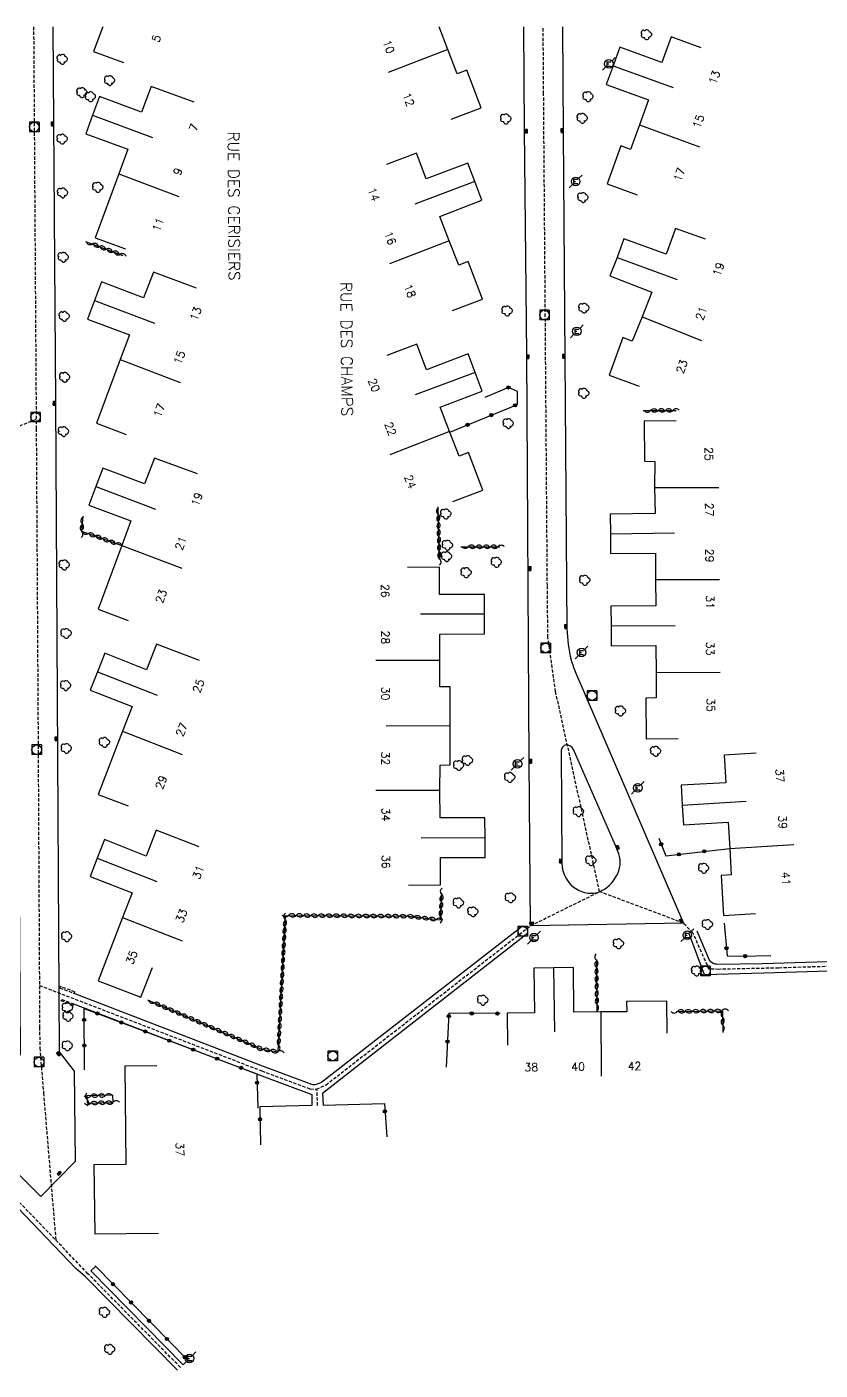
# Model space of a CAD drawing. Header units: millimetres. Extents: x 108999 to 110000, y 127999 to 129001.
# Drawn here: x 109701.7 to 109825.6, y 128790.2 to 129000 of the extents above; entities that cross this region are included whole.
import ezdxf
from ezdxf.enums import TextEntityAlignment as Align

# ---------------------------------------------------------------- set-up
doc = ezdxf.new("R2010")
doc.units = ezdxf.units.MM
doc.linetypes.add('DASHED', pattern=[0.75, 0.5, -0.25])
doc.layers.get('0').update_dxf_attribs({"linetype": 'CONTINUOUS'})
for name, color, linetype in [('W0001', 6, 'DASHED'), ('W0008', 7, 'CONTINUOUS'), ('W0100', 7, 'CONTINUOUS'), ('W0112', 1, 'DASHED'), ('W0300', 7, 'CONTINUOUS'), ('W0310', 3, 'CONTINUOUS'), ('W0322', 7, 'CONTINUOUS'), ('W0400', 7, 'CONTINUOUS'), ('W0420', 7, 'CONTINUOUS'), ('W0471', 7, 'CONTINUOUS'), ('W0989', 7, 'CONTINUOUS'), ('W0991', 7, 'CONTINUOUS'), ('W1102', 7, 'CONTINUOUS')]:
    doc.layers.add(name, color=color, linetype=linetype)
doc.styles.get("Standard").update_dxf_attribs({"font": 'romans.shx', "width": 0.85})

# ---------------------------------------------------------------- blocks, each defined once
blk = doc.blocks.new('T300')
for p, q in [((-0.8, 0.51), (-0.86, 0.34)), ((-0.86, 0.34), (-0.86, 0.17)), ((-0.86, 0.17), (-0.74, 0.06)), ((-0.69, 0.63), (-0.8, 0.51)), ((-0.8, -0.06), (-0.74, 0.06)), ((-0.74, 0.06), (-0.69, 0.11)), ((-0.57, 0.69), (-0.69, 0.63)), ((-0.46, 0.69), (-0.57, 0.69)), ((-0.29, 0.63), (-0.46, 0.69)), ((-0.29, 0.63), (-0.17, 0.74)), ((-0.23, 0.57), (-0.29, 0.63)), ((-0.17, 0.74), (-0.06, 0.8)), ((-0.06, 0.8), (0.06, 0.8)), ((0.06, 0.8), (0.23, 0.74)), ((0.23, 0.74), (0.34, 0.63)), ((0.34, 0.63), (0.4, 0.51)), ((0.46, 0.46), (0.34, 0.46)), ((0.4, 0.51), (0.4, 0.46)), ((0.57, 0.4), (0.46, 0.46)), ((0.57, 0.4), (0.69, 0.29)), ((0.69, 0.29), (0.74, 0.17)), ((0.74, 0.06), (0.69, -0.17)), ((0.74, 0.17), (0.74, 0.06)), ((-0.8, -0.17), (-0.8, -0.06)), ((-0.8, -0.23), (-0.8, -0.17)), ((-0.74, -0.34), (-0.8, -0.23)), ((-0.69, -0.4), (-0.74, -0.34)), ((-0.51, -0.46), (-0.69, -0.4)), ((-0.4, -0.46), (-0.51, -0.46)), ((-0.4, -0.46), (-0.34, -0.46)), ((-0.34, -0.46), (-0.34, -0.4)), ((-0.34, -0.51), (-0.34, -0.46)), ((-0.29, -0.63), (-0.34, -0.51)), ((-0.17, -0.74), (-0.29, -0.63)), ((-0.06, -0.8), (-0.17, -0.74)), ((0.06, -0.8), (-0.06, -0.8)), ((0.17, -0.74), (0.06, -0.8)), ((0.23, -0.69), (0.17, -0.74)), ((0.29, -0.46), (0.23, -0.46)), ((0.29, -0.63), (0.23, -0.69)), ((0.46, -0.4), (0.29, -0.46)), ((0.34, -0.51), (0.29, -0.63)), ((0.34, -0.51), (0.34, -0.46)), ((0.57, -0.34), (0.46, -0.4)), ((0.63, -0.29), (0.57, -0.34)), ((0.69, -0.17), (0.63, -0.29))]:
    blk.add_line(p, q)
blk = doc.blocks.new('T400')
for p, q in [((-0.15, 0.3), (0.15, 0.3)), ((-0.15, -0.25), (-0.15, 0.3)), ((-0.15, 0.15), (0.15, 0.15)), ((-0.15, 0), (0.15, 0)), ((0.15, 0.3), (0.15, -0.25)), ((-0.15, -0.15), (0.15, -0.15)), ((-0.15, -0.25), (-0.15, -0.3)), ((-0.15, -0.3), (0.15, -0.3)), ((0.15, -0.3), (0.15, -0.25))]:
    blk.add_line(p, q)
blk = doc.blocks.new('T420')
for p, q in [((0.75, 0.75), (-0.75, 0.75)), ((-0.75, 0.75), (-0.75, -0.75)), ((0.75, 0.75), (0.75, -0.75)), ((0.75, -0.75), (-0.75, -0.75))]:
    blk.add_line(p, q)
blk.add_ellipse((0, 0), major_axis=(-0.53, 0.53), ratio=1, start_param=3.926991, end_param=10.210176)
blk = doc.blocks.new('T471')
for p, q in [((-0.333334, 0.333334), (-0.333334, -0.333334)), ((-0.333334, 0.333334), (0.333334, 0.333334)), ((-0.333334, 0), (0, 0)), ((0.500001, 0.500001), (1.000002, 1.000002)), ((-0.500001, -0.500001), (-1.000002, -1.000002)), ((-0.333334, -0.333334), (0.333334, -0.333334))]:
    blk.add_line(p, q)
blk.add_ellipse((0, 0), major_axis=(0.471405, 0.471405), ratio=1, start_param=5.4977871438, end_param=11.780972451)
blk = doc.blocks.new('t310o')
at = {"color": 0, "linetype": 'Continuous'}
for centre, start, end in [((-0.5, 0.38), 216.8699, 323.1304), ((0.5, -0.37), 36.8699, 143.1303)]:
    blk.add_arc(centre, 0.625, start, end, dxfattribs=at)
blk = doc.blocks.new('t322o')
at = {"color": 0, "linetype": 'Continuous'}
for radius in [0.25, 0.15]:
    blk.add_circle((0, 0), radius, dxfattribs=at)

msp = doc.modelspace()

# ---------------------------------------------------------------- linework, layer by layer
at = {"layer": 'W0001'}
for points in [[(109702.8, 129000), (109703.21, 128937.24), (109703.47, 128894.49), (109703.7, 128851.68), (109703.74, 128843.74), (109703.76, 128840.5), (109704.35, 128833.45), (109706.27, 128810.46)], [(109874.44, 128854.51), (109866.9, 128854.44), (109819.16, 128852.98), (109809.82, 128852.77), (109808.26, 128852.81), (109808.05, 128853.39), (109805.77, 128858.47), (109804.28, 128860), (109791.21, 128864.91), (109784.33, 128896.16), (109783.12, 128904.65), (109783.04, 128912.71), (109782.46, 128989.54), (109782.39, 129000)], [(109560.33, 128984.87), (109563.49, 128975.28), (109564.81, 128970.88), (109568.28, 128961.22), (109570, 128955.27), (109571.33, 128947.68), (109572.19, 128940.3), (109572.67, 128932.13), (109573.02, 128927.04), (109578.77, 128920.65), (109584.62, 128916.74), (109588.28, 128915.02), (109592.24, 128914.19), (109596.25, 128914.03), (109600.98, 128914.38), (109607.22, 128914.85), (109613.13, 128915.38), (109616.96, 128916.07), (109636.37, 128922.97), (109644.05, 128915.34), (109645.61, 128915.79), (109648.1, 128916.79), (109676.93, 128928.26), (109703.2, 128938.7)], [(109725.73, 128790.59), (109711.29, 128805.23), (109700.75, 128816.2), (109691.4, 128825.95), (109684.37, 128833.29), (109666.89, 128851.69), (109646.65, 128872.07), (109628.29, 128890.96), (109606.25, 128914.77)], [(109703.71, 128850.26), (109738.44, 128836.91), (109746.01, 128834.09), (109746.99, 128834.03), (109748.47, 128834.72), (109754.98, 128839.81), (109780.41, 128859.59), (109791.21, 128864.91)], [(109747.14, 128831.52), (109747.06, 128834.06)]]:
    msp.add_lwpolyline(points, dxfattribs=at)
at = {"layer": 'W0008', "flags": 128}
for points in [[(109705.8, 129000), (109705.89, 128985.13), (109706.23, 128941.47), (109706.79, 128839.89), (109709.16, 128836.87), (109709.29, 128822.76), (109703.94, 128817.27), (109687.23, 128834.06), (109695.56, 128842.44), (109699.02, 128839.11, 0.2295), (109699.97, 128838.78, 0.1826), (109700.73, 128839.51), (109700.62, 128865.25), (109700.47, 128893.54), (109700.14, 128940.95), (109700.09, 128952.22), (109699.91, 128985.1), (109699.81, 129000, 0.154868)], [(109785.38, 129000), (109785.51, 128983.46), (109786.1, 128905.97, 0.0528), (109786.74, 128901.12, 0.0239), (109787.48, 128899.02), (109804.28, 128860), (109780.39, 128859.59), (109780.2, 128885.33), (109779.81, 128948.89), (109779.49, 128984.03), (109779.39, 129000)], [(109787.14, 128887.14, 0.2455), (109785.96, 128887.85, 0.3146), (109785.2, 128887.01), (109785.31, 128869.31, 0.2003), (109786.78, 128865.92, 0.127), (109788.82, 128864.8, 0.1485), (109791.13, 128864.88, 0.1815), (109793.83, 128867.37, 0.2201), (109794.21, 128870.81), (109793.67, 128872.1), (109787.14, 128887.14)], [(109867.13, 128885.81), (109867.7, 128855.18), (109816.64, 128853.63), (109809.59, 128853.55, -0.1217), (109808.92, 128853.71, -0.1725), (109808.32, 128854.32), (109806.44, 128858.72)], [(109778.92, 128859.32), (109754.39, 128840.26), (109748.02, 128835.29, -0.1067), (109746.91, 128834.79, -0.1492), (109746.24, 128834.77), (109738.7, 128837.59), (109709.16, 128849.01)]]:
    msp.add_lwpolyline(points, format="xyb", dxfattribs=at)
for points in [[(109725.3, 128790.16), (109710.85, 128804.79), (109709.41, 128806.06), (109684.23, 128832.28), (109663.67, 128853.79), (109645.62, 128872.04), (109632.89, 128884.95), (109633.72, 128876)], [(109874.46, 128853.94), (109816.86, 128852.18), (109807.57, 128851.93), (109805.12, 128858.47)], [(109779.44, 128857.93), (109755.57, 128839.35), (109747.91, 128833.36), (109748.01, 128831.55), (109757.59, 128831.83)], [(109709.05, 128847.38), (109738.05, 128836.28), (109746.27, 128833.23), (109746.27, 128831.5), (109738.11, 128831.32)], [(109712.49, 128806.35), (109711.73, 128805.67), (109726.16, 128791.01)]]:
    msp.add_lwpolyline(points, dxfattribs=at)
at = {"layer": 'W0100', "flags": 128}
for points in [[(109713.6, 129000), (109712.18, 128996.15), (109716.86, 128994.41)], [(109727.89, 128988.25), (109721.16, 128990.7), (109719.65, 128986.66), (109713.09, 128989.12), (109712.01, 128986.23), (109710.95, 128983.31), (109717.53, 128980.87), (109716.09, 128977.02), (109712.44, 128967.07), (109717.13, 128965.34)], [(109807.74, 128966.81), (109803.04, 128968.51), (109801.6, 128964.51), (109795.01, 128966.88), (109793.95, 128963.98), (109792.82, 128961.09), (109799.37, 128958.57), (109797.83, 128954.7), (109796.31, 128950.91), (109794.81, 128951.45), (109792.67, 128945.57), (109797.37, 128943.87)], [(109728.23, 128959.17), (109721.51, 128961.67), (109719.97, 128957.65), (109713.43, 128960.16), (109712.33, 128957.27), (109711.24, 128954.36), (109717.8, 128951.87), (109716.34, 128948.03), (109712.61, 128938.11), (109717.28, 128936.34)], [(109728.39, 128930.18), (109721.66, 128932.65), (109720.14, 128928.61), (109713.59, 128931.08), (109712.5, 128928.19), (109711.43, 128925.27), (109718.01, 128922.82), (109716.57, 128918.97), (109712.9, 128909.03), (109717.59, 128907.29)], [(109761.35, 128865.94), (109766.35, 128865.96), (109766.33, 128870.24), (109773.33, 128870.22), (109773.31, 128873.31), (109773.29, 128876.44), (109766.29, 128876.46), (109766.27, 128880.73), (109766.28, 128884.69), (109767.88, 128884.7), (109767.85, 128890.8), (109767.84, 128896.9), (109766.24, 128896.9), (109766.24, 128901.03), (109766.24, 128905.15), (109773.22, 128905.16), (109773.22, 128908.23), (109773.22, 128911.32), (109766.22, 128911.31), (109766.22, 128915.58), (109761.22, 128915.57)], [(109728.69, 128901.03), (109721.99, 128903.59), (109720.42, 128899.58), (109713.91, 128902.14), (109712.78, 128899.27), (109711.66, 128896.37), (109718.2, 128893.82), (109716.71, 128889.99), (109712.89, 128880.11), (109717.55, 128878.3)], [(109728.65, 128871.93), (109721.96, 128874.49), (109720.38, 128870.47), (109713.87, 128873.03), (109712.74, 128870.16), (109711.63, 128867.26), (109718.17, 128864.71), (109716.68, 128860.89), (109712.87, 128851), (109719.54, 128848.41), (109721.35, 128853.07)]]:
    msp.add_lwpolyline(points, dxfattribs=at)
at = {"layer": 'W0100'}
for points in [[(109768, 128985.59), (109772.68, 128987.34), (109770.48, 128993.22), (109768.98, 128992.66), (109767.5, 128996.49), (109766.14, 129000)], [(109807.08, 128996.74), (109802.37, 128998.44), (109800.94, 128994.44), (109794.34, 128996.81), (109793.3, 128993.91), (109792.24, 128991.01), (109798.84, 128988.6), (109797.41, 128984.69), (109796.03, 128980.86), (109794.52, 128981.4), (109792.38, 128975.48), (109797.09, 128973.78)], [(109768.21, 128955.7), (109772.89, 128957.46), (109770.69, 128963.34), (109769.2, 128962.77), (109767.72, 128966.6), (109766.25, 128970.4), (109772.8, 128972.93), (109771.73, 128975.82), (109770.63, 128978.72), (109764.11, 128976.25), (109762.59, 128980.26), (109757.92, 128978.48)], [(109768.26, 128925.88), (109772.95, 128927.64), (109770.75, 128933.52), (109769.25, 128932.95), (109767.77, 128936.78), (109766.3, 128940.58), (109772.86, 128943.11), (109771.78, 128946), (109770.68, 128948.9), (109764.17, 128946.43), (109762.65, 128950.44), (109757.97, 128948.66)], [(109803.15, 128938.46), (109798.15, 128938.43), (109798.2, 128932.14), (109799.81, 128932.11), (109799.8, 128928.02), (109799.86, 128923.99), (109792.84, 128923.89), (109792.88, 128920.82), (109792.9, 128917.72), (109799.91, 128917.79), (109799.93, 128913.65), (109799.96, 128909.58), (109792.96, 128909.51), (109792.99, 128906.42), (109793, 128903.32), (109800, 128903.34), (109800.02, 128899.13), (109800.02, 128895.16), (109798.42, 128895.14), (109798.49, 128888.79), (109803.49, 128888.85)], [(109815.65, 128886.52), (109810.66, 128886.22), (109810.91, 128881.93), (109803.94, 128881.52), (109804.12, 128878.43), (109804.31, 128875.33), (109811.28, 128875.75), (109811.52, 128871.66), (109811.77, 128867.53), (109810.18, 128867.44), (109810.54, 128861.18), (109815.53, 128861.47)], [(109801.77, 128842.81), (109801.71, 128847.81), (109795.42, 128847.74), (109795.44, 128846.14), (109791.37, 128846.11), (109787.19, 128846.06), (109787.11, 128853.04), (109784.02, 128853), (109780.93, 128852.97), (109781.01, 128845.98), (109776.75, 128845.94), (109776.8, 128840.94)], [(109722.03, 128837.69), (109717.03, 128837.63), (109717.18, 128822.31), (109712.23, 128822.26), (109712.34, 128811.47), (109722.29, 128811.57)]]:
    msp.add_lwpolyline(points, dxfattribs=at)
at = {"layer": 'W0112'}
for points in [[(109709.25, 128849.24), (109706.98, 128850.11), (109706.89, 128849.88), (109709.16, 128849.01)], [(109708.96, 128847.15), (109707.12, 128847.85), (109707.21, 128848.08), (109709.05, 128847.38)]]:
    msp.add_lwpolyline(points, close=True, dxfattribs=at)
at = {"layer": 'W0310'}
for points in [[(109710.9, 128966.47), (109716.75, 128964.31)], [(109798.02, 128940.05), (109803.14, 128940.09)], [(109720.61, 128848), (109738.42, 128840.32), (109741.01, 128839.87), (109742.12, 128861.2), (109761.36, 128861.06), (109766.34, 128860.49), (109766.56, 128864.65)], [(109790.69, 128854.31), (109790.79, 128846.11)]]:
    msp.add_lwpolyline(points, dxfattribs=at)
at = {"layer": 'W0310', "flags": 128}
for points in [[(109710.48, 128923.55), (109710.29, 128921.22), (109716.57, 128918.97)], [(109766.2, 128916.77), (109765.97, 128925)], [(109769.55, 128918.79), (109775.62, 128918.77)], [(109803.18, 128846.19), (109810.41, 128846.29), (109810.45, 128842.92)]]:
    msp.add_lwpolyline(points, dxfattribs=at)
msp.add_lwpolyline([(109715.18, 128833.11), (109711.13, 128833.01), (109711.16, 128831.86), (109715.21, 128831.97)], close=True, dxfattribs=at)
at = {"layer": 'W0322', "flags": 128}
for points in [[(109767.8, 128936.7), (109778.38, 128941.03), (109778.4, 128943.03), (109776.98, 128943.66), (109773.27, 128942.11)], [(109800.43, 128873.24), (109801.56, 128870.5), (109811.52, 128871.66)], [(109710.76, 128837.1), (109710.69, 128846.66), (109718.89, 128843.58), (109737.66, 128836.47), (109737.8, 128831.09)], [(109775.65, 128845.86), (109767.67, 128845.91), (109767.23, 128837.48)], [(109738.11, 128831.32), (109738.26, 128825.36)], [(109757.59, 128831.83), (109757.96, 128826.6)], [(109712.41, 128806.44), (109726.88, 128791.72)]]:
    msp.add_lwpolyline(points, dxfattribs=at)
at = {"layer": 'W0322'}
msp.add_lwpolyline([(109810.66, 128859.98), (109811.13, 128854.86), (109813.44, 128854.83), (109817.92, 128854.96)], dxfattribs=at)
at = {"layer": 'W1102'}
for p, q in [((109767.5, 128996.49), (109758.17, 128992.88)), ((109793.3, 128993.91), (109802.71, 128990.52)), ((109712.01, 128986.23), (109721.38, 128982.73)), ((109797.41, 128984.69), (109806.81, 128981.26)), ((109716.09, 128977.02), (109725.46, 128973.52)), ((109771.73, 128975.82), (109762.36, 128972.32)), ((109767.72, 128966.6), (109758.39, 128962.99)), ((109793.95, 128963.98), (109803.34, 128960.55)), ((109712.33, 128957.27), (109721.67, 128953.7)), ((109797.83, 128954.7), (109807.11, 128950.99)), ((109716.34, 128948.03), (109725.68, 128944.46)), ((109771.78, 128946), (109762.41, 128942.5)), ((109767.77, 128936.78), (109758.44, 128933.17)), ((109712.5, 128928.19), (109721.86, 128924.67)), ((109799.8, 128928.02), (109809.8, 128928.02)), ((109792.88, 128920.82), (109802.88, 128920.96)), ((109716.57, 128918.97), (109725.94, 128915.46)), ((109799.93, 128913.65), (109809.93, 128913.69)), ((109773.22, 128908.23), (109763.22, 128908.23)), ((109792.99, 128906.42), (109802.99, 128906.51)), ((109766.24, 128901.03), (109756.24, 128901.02)), ((109712.78, 128899.27), (109722.08, 128895.61)), ((109800.02, 128899.13), (109810.02, 128899.18)), ((109716.71, 128889.99), (109726.02, 128886.35)), ((109767.85, 128890.8), (109757.85, 128890.75)), ((109766.27, 128880.73), (109756.27, 128880.69)), ((109804.12, 128878.43), (109814.11, 128879.02)), ((109773.31, 128873.31), (109763.31, 128873.25)), ((109811.52, 128871.66), (109821.51, 128872.26)), ((109712.74, 128870.16), (109722.05, 128866.51)), ((109716.68, 128860.89), (109725.99, 128857.24)), ((109784.02, 128853), (109784.14, 128843)), ((109791.37, 128846.11), (109791.43, 128836.11))]:
    msp.add_line(p, q, dxfattribs=at)

# ---------------------------------------------------------------- block references
at = {"layer": 'W0300'}
for p in [(109798.54, 128998.77), (109707.31, 128994.92), (109714.71, 128991.61), (109710.38, 128989.72), (109711.7, 128989.08), (109789.42, 128989.09), (109788.53, 128985.72), (109776.59, 128985.61), (109707.3, 128982.47), (109707.36, 128974.06), (109712.86, 128974.94), (109788.63, 128973.33), (109707.47, 128964.01), (109707.62, 128954.77), (109776.8, 128955.61), (109788.79, 128956.05), (109707.68, 128945.25), (109788.76, 128942.75), (109776.97, 128938.03), (109707.51, 128936.78), (109767.22, 128923.9), (109767.46, 128919.02), (109767.34, 128917.25), (109707.62, 128915.94), (109770.38, 128914.73), (109775.11, 128916.35), (109788.91, 128913.54), (109707.92, 128905.24), (109707.84, 128897.1), (109794.49, 128893.12), (109707.95, 128887.27), (109713.9, 128888.22), (109770.59, 128885.39), (109799.98, 128886.82), (109769.22, 128884.62), (109777.2, 128882.75), (109787.94, 128877.42), (109789.88, 128869.76), (109807.49, 128868.55), (109777.32, 128863.94), (109769.19, 128863.15), (109771.45, 128861.76), (109808.08, 128859.78), (109708, 128857.88), (109794.17, 128856.77), (109806.38, 128852.52), (109772.99, 128847.95), (109708.12, 128846.76), (109708.21, 128845.42), (109708.1, 128840.82), (109713.9, 128799.19), (109714.72, 128793.4)]:
    msp.add_blockref('T300', p, dxfattribs=at)
at = {"layer": 'W0310'}
for p, rotation in [((109711.98, 128966.07), 339.7113147225719), ((109713.07, 128965.67), 339.7113147225719), ((109714.15, 128965.27), 339.7113147225719), ((109715.23, 128964.87), 339.7113147225719), ((109716.32, 128964.47), 339.7113147225719), ((109799.17, 128940.06), 0.39898161757125), ((109800.33, 128940.07), 0.39898161757125), ((109801.48, 128940.08), 0.39898161757125), ((109802.64, 128940.09), 0.39898161757125), ((109766, 128923.85), 91.56304696568856), ((109766.03, 128922.69), 91.56304696568856), ((109710.29, 128921.25), 265.4023458948994), ((109710.39, 128922.4), 265.4023458948994), ((109711.35, 128920.84), 340.297524821553), ((109766.07, 128921.54), 91.56304696568856), ((109766.1, 128920.39), 91.56304696568856), ((109712.44, 128920.45), 340.297524821553), ((109713.53, 128920.06), 340.297524821553), ((109714.61, 128919.67), 340.297524821553), ((109715.7, 128919.28), 340.297524821553), ((109766.13, 128919.23), 91.56304696568856), ((109766.16, 128918.08), 91.56304696568856), ((109766.19, 128916.92), 91.56304696568856), ((109770.7, 128918.79), 359.8292443088729), ((109771.86, 128918.78), 359.8292443088729), ((109773.01, 128918.78), 359.8292443088729), ((109774.17, 128918.78), 359.8292443088729), ((109775.32, 128918.77), 359.8292443088729), ((109766.55, 128864.47), 86.94280486539864), ((109766.43, 128862.16), 86.94280486539864), ((109766.49, 128863.32), 86.94280486539864), ((109742.63, 128861.2), 359.5952369262914), ((109742.09, 128860.55), 87.00994709861486), ((109743.79, 128861.19), 359.5952369262914), ((109744.94, 128861.18), 359.5952369262914), ((109746.1, 128861.17), 359.5952369262914), ((109747.25, 128861.16), 359.5952369262914), ((109748.41, 128861.15), 359.5952369262914), ((109749.56, 128861.15), 359.5952369262914), ((109750.72, 128861.14), 359.5952369262914), ((109751.87, 128861.13), 359.5952369262914), ((109753.03, 128861.12), 359.5952369262914), ((109754.18, 128861.11), 359.5952369262914), ((109755.34, 128861.11), 359.5952369262914), ((109756.49, 128861.1), 359.5952369262914), ((109757.65, 128861.09), 359.5952369262914), ((109758.8, 128861.08), 359.5952369262914), ((109759.96, 128861.07), 359.5952369262914), ((109761.11, 128861.07), 359.5952369262914), ((109762.26, 128860.96), 353.482861060946), ((109763.41, 128860.83), 353.482861060946), ((109764.56, 128860.7), 353.482861060946), ((109765.7, 128860.57), 353.482861060946), ((109766.36, 128861.01), 86.94280486539864), ((109741.97, 128858.25), 87.00994709861486), ((109742.03, 128859.4), 87.00994709861486), ((109741.85, 128855.94), 87.00994709861486), ((109741.91, 128857.09), 87.00994709861486), ((109741.73, 128853.63), 87.00994709861486), ((109741.79, 128854.79), 87.00994709861486), ((109790.69, 128854.19), 270.680273156415), ((109741.61, 128851.33), 87.00994709861486), ((109741.67, 128852.48), 87.00994709861486), ((109790.7, 128853.04), 270.680273156415), ((109790.72, 128851.88), 270.680273156415), ((109741.55, 128850.17), 87.00994709861486), ((109790.73, 128850.73), 270.680273156415), ((109790.74, 128849.57), 270.680273156415), ((109721.67, 128847.54), 336.6860648211963), ((109741.43, 128847.87), 87.00994709861486), ((109741.49, 128849.02), 87.00994709861486), ((109790.76, 128848.42), 270.680273156415), ((109790.77, 128847.26), 270.680273156415), ((109722.73, 128847.08), 336.6860648211963), ((109723.79, 128846.63), 336.6860648211963), ((109724.85, 128846.17), 336.6860648211963), ((109725.91, 128845.71), 336.6860648211963), ((109726.97, 128845.26), 336.6860648211963), ((109741.31, 128845.56), 87.00994709861486), ((109741.37, 128846.71), 87.00994709861486), ((109803.38, 128846.19), 0.780576256259127), ((109804.54, 128846.21), 0.780576256259127), ((109805.69, 128846.22), 0.780576256259127), ((109806.85, 128846.24), 0.780576256259127), ((109808, 128846.25), 0.780576256259127), ((109809.16, 128846.27), 0.780576256259127), ((109810.31, 128846.29), 0.780576256259127), ((109810.42, 128845.23), 270.6759659073337), ((109728.03, 128844.8), 336.6860648211963), ((109729.09, 128844.34), 336.6860648211963), ((109730.15, 128843.88), 336.6860648211963), ((109731.21, 128843.43), 336.6860648211963), ((109741.19, 128843.25), 87.00994709861486), ((109741.25, 128844.41), 87.00994709861486), ((109810.43, 128844.07), 270.6759659073337), ((109732.27, 128842.97), 336.6860648211963), ((109733.33, 128842.51), 336.6860648211963), ((109734.39, 128842.06), 336.6860648211963), ((109735.45, 128841.6), 336.6860648211963), ((109736.52, 128841.14), 336.6860648211963), ((109741.07, 128840.95), 87.00994709861486), ((109741.13, 128842.1), 87.00994709861486), ((109737.58, 128840.68), 336.6860648211963), ((109738.65, 128840.28), 350.1896950318662), ((109739.79, 128840.08), 350.1896950318662), ((109740.93, 128839.89), 350.1896950318662), ((109711.72, 128833.02), 181.5076536531118), ((109711.15, 128832.44), 271.5076536520299), ((109712.87, 128833.05), 181.5076536531118), ((109714.03, 128833.08), 181.5076536531118), ((109711.74, 128831.88), 1.507653653312321), ((109712.89, 128831.91), 1.507653653312321), ((109714.05, 128831.94), 1.507653653312321), ((109715.2, 128831.97), 1.507653653312321)]:
    msp.add_blockref('t310o', p, dxfattribs=dict(at, rotation=rotation))
at = {"layer": 'W0322'}
for p, rotation in [((109776.96, 128943.66), 202.6672927643571), ((109777.99, 128940.87), 22.20629218713775), ((109774.29, 128939.35), 22.20629218713775), ((109770.58, 128937.84), 22.20629218713775), ((109800.81, 128872.32), 292.457675876776), ((109807.55, 128871.2), 6.660999224288247), ((109803.58, 128870.73), 6.660999224288247), ((109811.02, 128856.07), 275.256020231548), ((109813.92, 128854.84), 1.611270736356951), ((109712.77, 128845.88), 339.3858430833027), ((109771.23, 128845.89), 179.6503333641292), ((109775.23, 128845.86), 179.6503333641292), ((109710.7, 128844.88), 90.44112916729378), ((109716.51, 128844.47), 339.3858430833027), ((109767.65, 128845.47), 267.0137285862301), ((109720.25, 128843.06), 339.258865362055), ((109723.99, 128841.64), 339.258865362055), ((109767.44, 128841.48), 267.0137285862301), ((109710.73, 128840.88), 90.44112916729378), ((109727.73, 128840.23), 339.258865362055), ((109731.48, 128838.81), 339.258865362055), ((109735.22, 128837.39), 339.258865362055), ((109737.7, 128835.08), 271.4506606881068), ((109738.16, 128829.36), 271.4414134299618), ((109757.67, 128830.59), 274.0524735513111), ((109715.21, 128803.59), 314.5098577926819), ((109718.02, 128800.74), 314.5098577926819), ((109720.82, 128797.88), 314.5098577926819), ((109723.63, 128795.03), 314.5098577926819), ((109726.43, 128792.18), 314.5098577926819)]:
    msp.add_blockref('t322o', p, dxfattribs=dict(at, rotation=rotation))
at = {"layer": 'W0400'}
for p, rotation in [((109705.74, 128984.84), 0.346261685018563), ((109779.76, 128983.72), 0.6119515477702642), ((109785.33, 128983.82), 359.8191484608333), ((109780.01, 128948.47), 0.2506990777820217), ((109785.61, 128948.57), 0.2311867986582158), ((109706.03, 128941.22), 359.4860430257734), ((109780.29, 128915.4), 359.0863527775501), ((109785.92, 128906.33), 359.9124476171074), ((109706.31, 128888.81), 1.048465588962254), ((109780.41, 128885.3), 1.144588626327422), ((109794.01, 128871.84), 21.66760010646162), ((109785.11, 128869.71), 359.3768395860508), ((109803.92, 128860.33), 24.69804659125414), ((109780.59, 128859.98), 90), ((109706.68, 128839.6), 36.41513180233492), ((109706.81, 128820.92), 314.9213951522606)]:
    msp.add_blockref('T400', p, dxfattribs=dict(at, rotation=rotation))
at = {"layer": 'W0420'}
for p in [(109702.9, 128984.37), (109782.59, 128955), (109703.1, 128939.03), (109782.77, 128902.99), (109790.02, 128895.54), (109703.27, 128887.07), (109779.2, 128858.72), (109807.71, 128852.51), (109749.52, 128839.25), (109703.63, 128838.28)]:
    msp.add_blockref('T420', p, dxfattribs=at)
at = {"layer": 'W0471'}
for p in [(109792.64, 128994.21), (109787.46, 128975.85), (109787.64, 128952.44), (109788.37, 128902.27), (109778.37, 128884.88), (109797.17, 128881.14), (109780.95, 128857.73), (109804.9, 128858.1), (109727.16, 128792)]:
    msp.add_blockref('T471', p, dxfattribs=at)

# ---------------------------------------------------------------- texts
at = {"layer": 'W0989'}
for s, rotation, p in [('RUE DES CERISIERS', 270.3702, (109734.09, 128972.01)), ('RUE DES CHAMPS', 270.4312, (109751.7, 128949.65))]:
    msp.add_text(s, height=1.75, rotation=rotation, dxfattribs=at).set_placement(p, align=Align.MIDDLE)
at = {"layer": 'W0991'}
for s, rotation, p in [('5', 69.7501, (109721.98, 128998.18)), ('10', 290.4619, (109758.27, 128996.9)), ('13', 70.2198, (109809.13, 128992.11)), ('12', 290.5127, (109761.36, 128988.65)), ('7', 69.4878, (109727.82, 128984.26)), ('15', 70.2198, (109806.64, 128985.24)), ('9', 69.4878, (109725.32, 128977.41)), ('17', 70.1423, (109803.65, 128976.93)), ('14', 290.4618, (109755.92, 128973.84)), ('11', 69.8337, (109722.25, 128969.12)), ('16', 290.4618, (109758.49, 128967.01)), ('19', 69.9363, (109809.76, 128962.13)), ('18', 290.5126, (109761.57, 128958.76)), ('13', 69.0341, (109728.12, 128955.18)), ('21', 69.9363, (109807.08, 128955.25)), ('15', 69.0341, (109725.56, 128948.35)), ('23', 70.0494, (109804.05, 128946.94)), ('20', 290.4619, (109755.97, 128944.02)), ('17', 69.38, (109722.43, 128940.08)), ('22', 290.4619, (109758.54, 128937.19)), ('25', 270.399, (109808.27, 128933.29)), ('24', 290.5127, (109761.63, 128928.94)), ('19', 69.4042, (109728.31, 128926.2)), ('27', 270.7787, (109808.35, 128924.59)), ('21', 69.4042, (109725.79, 128919.35)), ('29', 270.7787, (109808.38, 128917.4)), ('23', 69.7501, (109722.71, 128911.06)), ('26', 270.0205, (109757.72, 128911.9)), ('31', 270.5276, (109808.46, 128910.15)), ('28', 270.0205, (109757.74, 128904.63)), ('33', 270.5276, (109808.48, 128902.89)), ('25', 68.555, (109728.55, 128897.04)), ('30', 270.3052, (109757.77, 128895.86)), ('35', 270.623, (109808.57, 128894.06)), ('27', 68.555, (109725.93, 128890.23)), ('32', 270.3052, (109757.75, 128885.72)), ('37', 273.3745, (109819.36, 128883.03)), ('29', 68.9009, (109722.73, 128881.99)), ('34', 270.2599, (109757.79, 128876.96)), ('39', 273.4401, (109819.79, 128875.76)), ('36', 270.3172, (109757.83, 128869.57)), ('31', 68.5737, (109728.52, 128867.94)), ('41', 273.3248, (109820.31, 128866.96)), ('33', 68.5737, (109725.9, 128861.13)), ('35', 68.9196, (109718.11, 128854.65)), ('38', 0.6803, (109780.53, 128837.48)), ('40', 0.6803, (109787.84, 128837.57)), ('42', 0.676, (109796.65, 128837.67)), ('37', 270.5777, (109725.66, 128824.66))]:
    msp.add_text(s, height=1.25, rotation=rotation, dxfattribs=at).set_placement(p, align=Align.MIDDLE)

doc.saveas('drawing.dxf')
